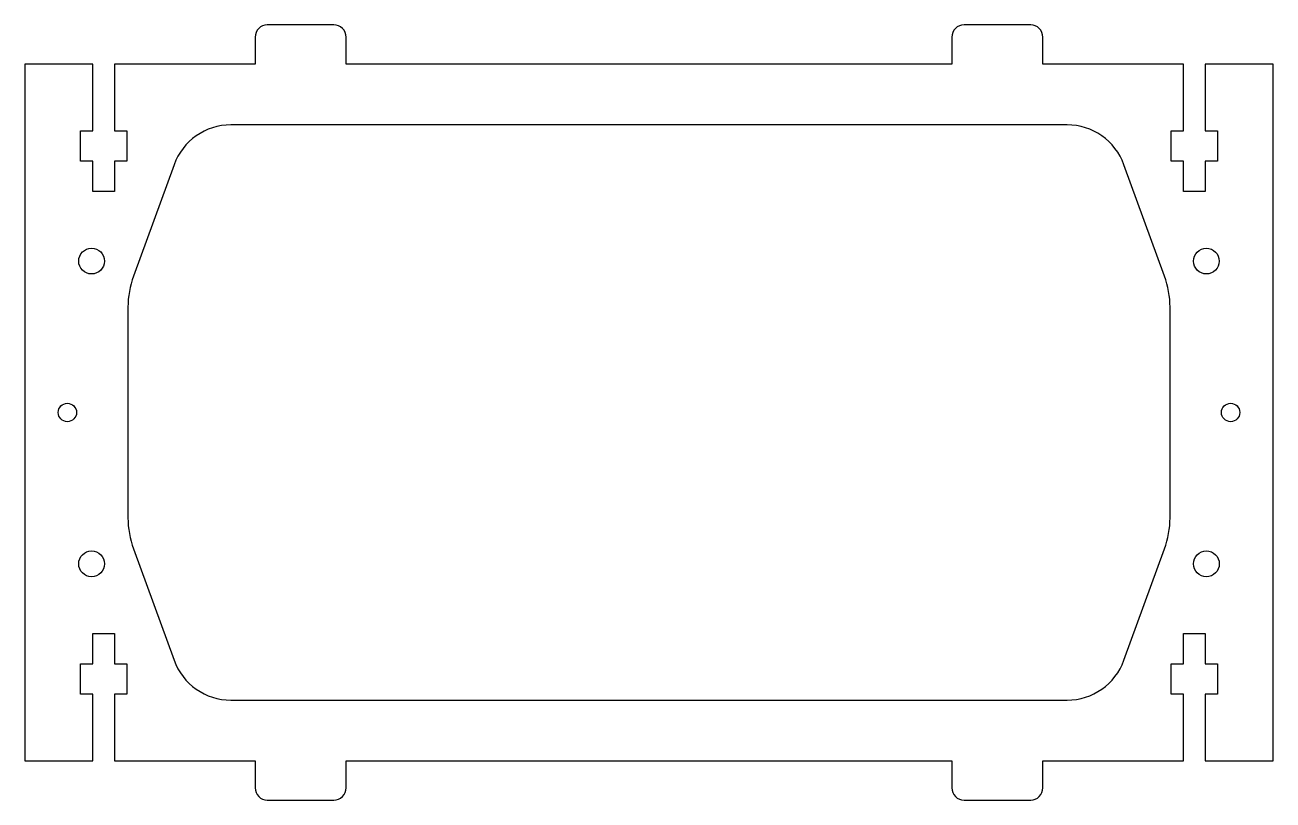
# Model space of a CAD drawing. Header units: inches. Extents: x 3 to 209, y 0 to 128.
import ezdxf

# ---------------------------------------------------------------- set-up
doc = ezdxf.new("R2010")
doc.units = ezdxf.units.IN
doc.header["$MEASUREMENT"] = 0
doc.linetypes.add('Continuous2', pattern=[0])

msp = doc.modelspace()

# ---------------------------------------------------------------- linework, layer by layer
at = {"linetype": 'Continuous2', "lineweight": -3}
for points in [[(192.04, 105.21), (192.04, 110.21), (194.08, 110.21), (194.08, 121.21), (170.85, 121.21), (170.85, 125.71, 0.414214), (168.85, 127.71), (157.85, 127.71, 0.414214), (155.85, 125.71), (155.85, 121.21), (55.85, 121.21), (55.85, 125.71, 0.414214), (53.85, 127.71), (42.85, 127.71, 0.414214), (40.85, 125.71), (40.85, 121.21), (17.63, 121.21), (17.63, 110.21), (19.66, 110.21), (19.66, 105.21), (17.63, 105.21), (17.63, 100.21), (14.08, 100.21), (14.08, 105.21), (12.04, 105.21), (12.04, 110.21), (14.08, 110.21), (14.08, 121.21), (2.85, 121.21), (2.85, 6.21), (14.08, 6.21), (14.08, 17.21), (12.04, 17.21), (12.04, 22.21), (14.08, 22.21), (14.08, 27.21), (17.63, 27.21), (17.63, 22.21), (19.66, 22.21), (19.66, 17.21), (17.63, 17.21), (17.63, 6.21), (40.85, 6.21), (40.85, 1.71, 0.414214), (42.85, -0.29), (53.85, -0.29, 0.414214), (55.85, 1.71), (55.85, 6.21), (155.85, 6.21), (155.85, 1.71, 0.414214), (157.85, -0.29), (168.85, -0.29, 0.414214), (170.85, 1.71), (170.85, 6.21), (194.08, 6.21), (194.08, 17.21), (192.04, 17.21), (192.04, 22.21), (194.08, 22.21), (194.08, 27.21), (197.63, 27.21), (197.63, 22.21), (199.66, 22.21), (199.66, 17.21), (197.63, 17.21), (197.63, 6.21), (208.85, 6.21), (208.85, 121.21), (197.63, 121.21), (197.63, 110.21), (199.66, 110.21), (199.66, 105.21), (197.63, 105.21), (197.63, 100.21), (194.08, 100.21), (194.08, 105.21)], [(19.85, 81.09), (19.85, 46.32, 0.087489), (20.76, 41.19), (27.46, 22.79, 0.315299), (36.85, 16.21), (174.85, 16.21, 0.315299), (184.25, 22.79), (190.95, 41.19, 0.087489), (191.85, 46.32), (191.85, 81.09, 0.087489), (190.95, 86.22), (184.25, 104.63, 0.315299), (174.85, 111.21), (36.85, 111.21, 0.315299), (27.46, 104.63), (20.76, 86.22, 0.087489)]]:
    msp.add_lwpolyline(points, format="xyb", close=True, dxfattribs=at)
for centre, radius in [((13.85, 88.71), 2.13), ((197.85, 88.71), 2.12), ((9.85, 63.71), 1.52), ((201.85, 63.71), 1.52), ((13.85, 38.71), 2.13), ((197.85, 38.71), 2.13)]:
    msp.add_circle(centre, radius, dxfattribs=at)

doc.saveas('drawing.dxf')
